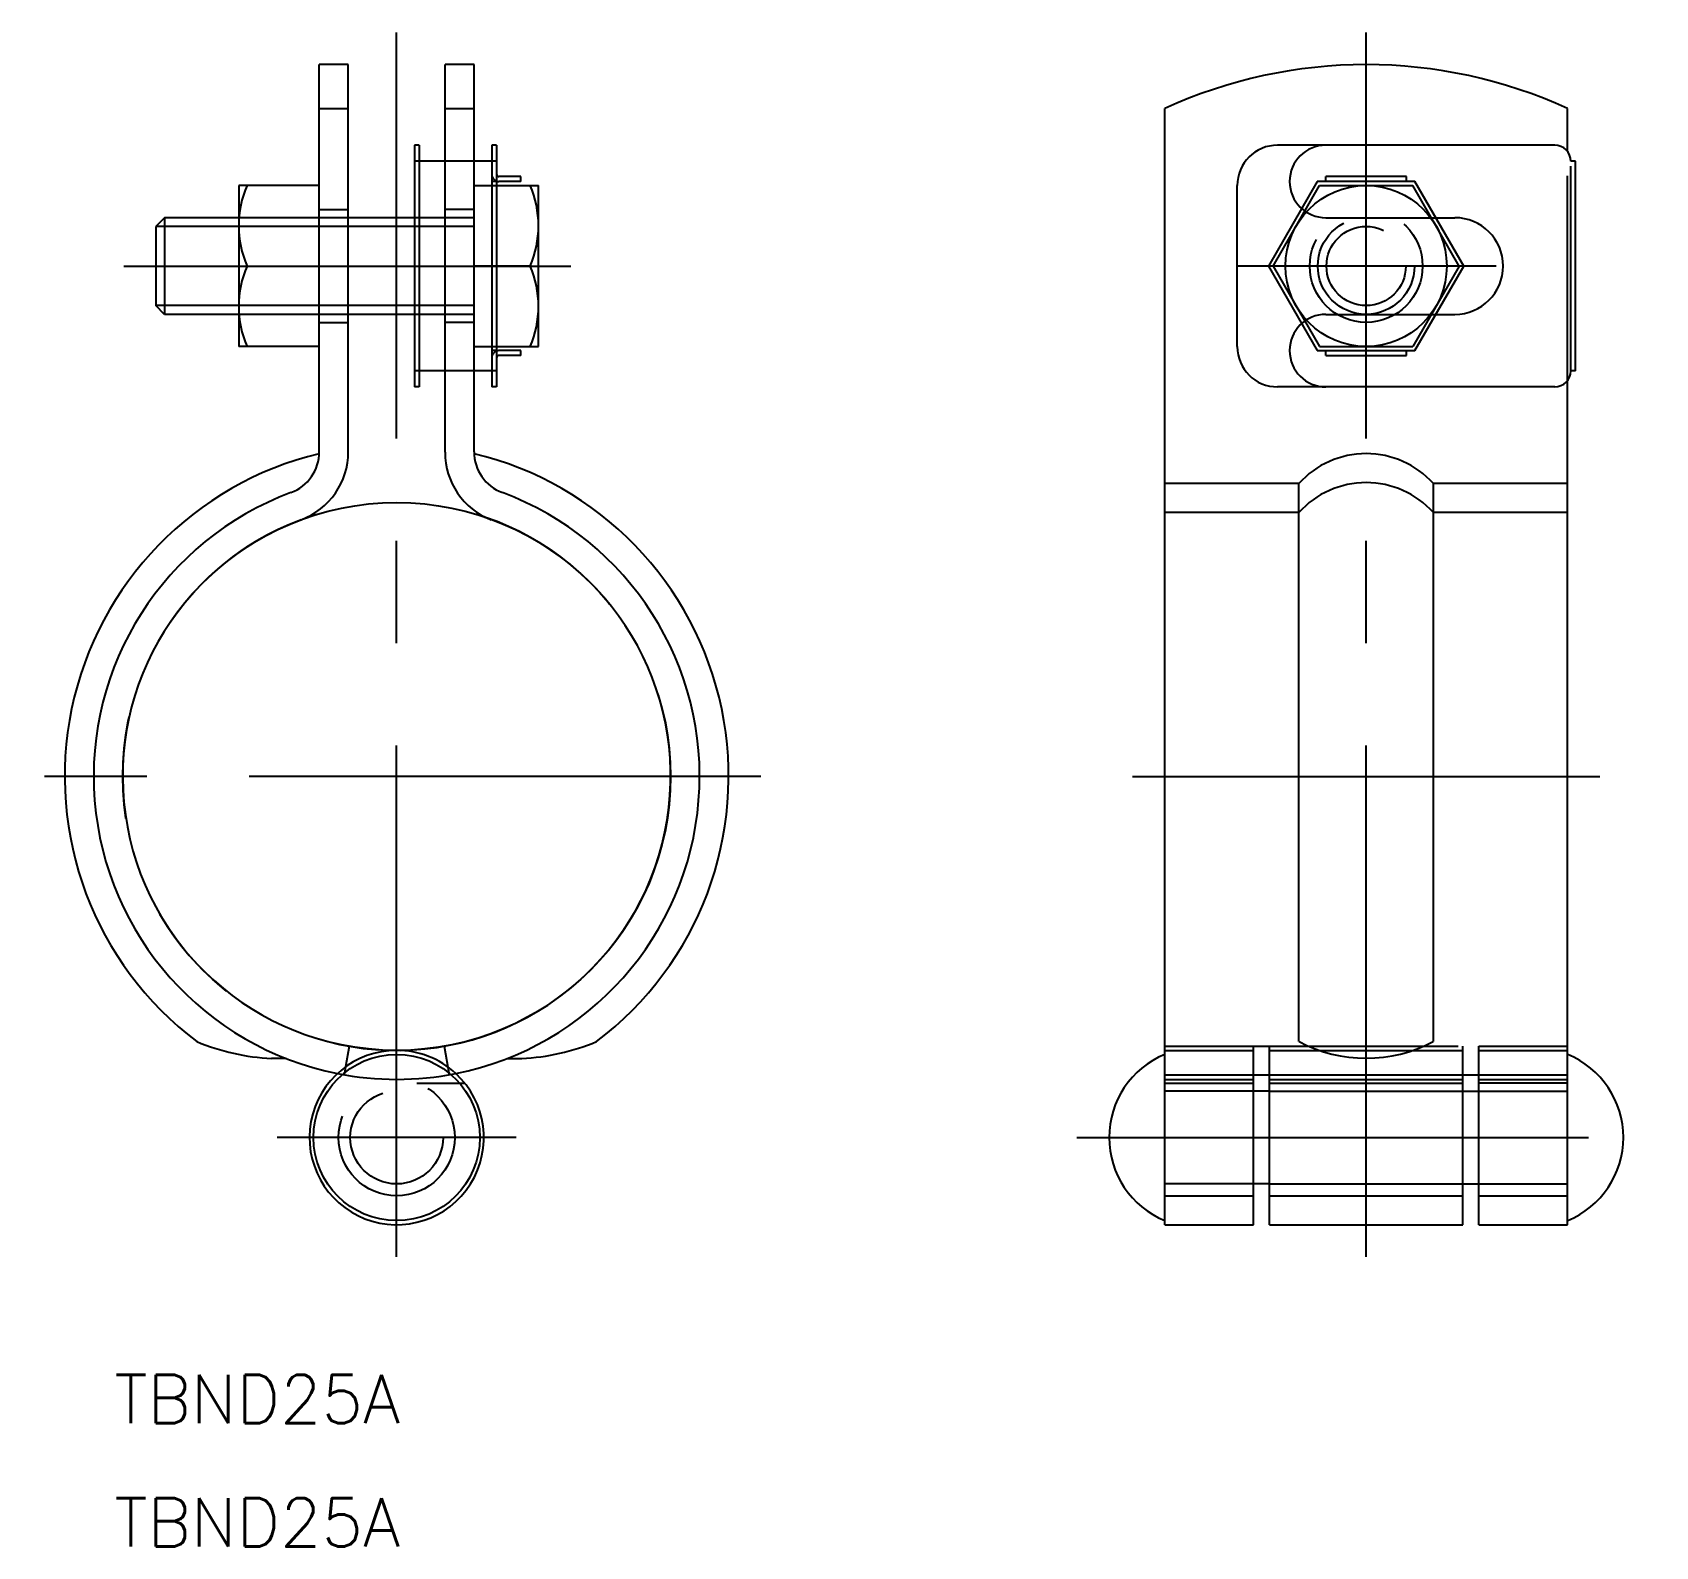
# Model space of a CAD drawing. Extents: x -23 to 78, y -48 to 46.
import ezdxf

# ---------------------------------------------------------------- set-up
doc = ezdxf.new("R2010")
doc.units = 0
for name, pattern in [('CENTER', [50.8, 31.75, -6.35, 6.35, -6.35]), ('DASHED', [19.05, 12.7, -6.35]), ('PHANTOM', [63.5, 31.75, -6.35, 6.35, -6.35, 6.35, -6.35])]:
    doc.linetypes.add(name, pattern=pattern)
doc.layers.get('0').update_dxf_attribs({"linetype": 'CONTINUOUS'})
doc.layers.add('CENTER', color=1, linetype='CENTER')
doc.styles.get("Standard").update_dxf_attribs({"font": 'txt.shx', "height": 3, "bigfont": 'bigfont.shx'})

msp = doc.modelspace()

# ---------------------------------------------------------------- linework, layer by layer
at = {"color": 7, "linetype": 'CONTINUOUS'}
for p, q in [((-4.8, 20.15), (-4.8, 44.18)), ((-3, 44.18), (-4.8, 44.18)), ((-3, 20.15), (-3, 44.18)), ((3, 20.12), (3, 44.18)), ((4.8, 44.18), (3, 44.18)), ((4.8, 20.15), (4.8, 44.18)), ((-4.8, 41.45), (-3, 41.45)), ((3, 41.45), (4.8, 41.45)), ((47.66, -27.82), (47.66, 41.45)), ((72.66, 38.78), (72.66, 41.45)), ((1.1, 39.18), (1.1, 34.68)), ((1.4, 39.18), (1.1, 39.18)), ((1.4, 39.18), (1.4, 34.68)), ((5.9, 39.18), (5.9, 24.18)), ((6.2, 39.18), (5.9, 39.18)), ((6.2, 39.18), (6.2, 24.18)), ((71.86, 39.18), (54.66, 39.18)), ((3, 38.18), (1.4, 38.18)), ((5.9, 38.18), (4.8, 38.18)), ((73.16, 38.18), (72.86, 38.18)), ((73.16, 25.18), (73.16, 38.18)), ((-9.8, 36.68), (-9.8, 26.68)), ((-4.8, 36.68), (-9.8, 36.68)), ((4.8, 36.68), (5.9, 36.68)), ((6.2, 36.68), (8.8, 36.68)), ((7.7, 37.23), (6.35, 37.23)), ((7.7, 36.93), (6.35, 36.93)), ((7.7, 36.93), (7.7, 37.23)), ((8.8, 26.68), (8.8, 36.68)), ((52.16, 26.68), (52.16, 36.68)), ((57.13, 36.93), (54.1, 31.68)), ((54.39, 31.68), (57.27, 36.68)), ((63.19, 36.93), (57.13, 36.93)), ((57.27, 36.68), (63.05, 36.68)), ((62.66, 37.23), (57.66, 37.23)), ((57.66, 36.93), (57.66, 37.23)), ((62.66, 36.93), (62.66, 37.23)), ((65.93, 31.68), (63.05, 36.68)), ((66.22, 31.68), (63.19, 36.93)), ((-14.4, 34.68), (-14.94, 34.14)), ((-9.8, 34.68), (-14.4, 34.68)), ((-14.4, 34.68), (-14.4, 28.68)), ((1.1, 34.68), (-3, 34.68)), ((1.4, 34.68), (1.1, 34.68)), ((3, 34.68), (1.4, 34.68)), ((-14.94, 34.14), (-14.94, 29.22)), ((-9.29, 31.68), (-4.8, 31.68)), ((5.9, 31.68), (4.8, 31.68)), ((8.29, 31.68), (6.2, 31.68)), ((54.1, 31.68), (57.13, 26.43)), ((54.39, 31.68), (57.27, 26.68)), ((65.93, 31.68), (63.05, 26.68)), ((63.19, 26.43), (66.22, 31.68)), ((-14.4, 28.68), (-14.94, 29.22)), ((-9.8, 28.68), (-14.4, 28.68)), ((1.1, 28.68), (-3, 28.68)), ((1.1, 28.68), (1.1, 24.18)), ((1.4, 28.68), (1.1, 28.68)), ((1.4, 28.68), (1.4, 24.18)), ((3, 28.68), (1.4, 28.68)), ((-4.8, 26.68), (-9.8, 26.68)), ((4.8, 26.68), (5.9, 26.68)), ((6.2, 26.68), (8.8, 26.68)), ((7.7, 26.43), (6.35, 26.43)), ((7.7, 26.13), (7.7, 26.43)), ((57.13, 26.43), (63.19, 26.43)), ((57.27, 26.68), (63.05, 26.68)), ((57.66, 26.13), (57.66, 26.43)), ((62.66, 26.13), (62.66, 26.43)), ((7.7, 26.13), (6.35, 26.13)), ((57.66, 26.13), (62.66, 26.13)), ((1.4, 24.18), (1.1, 24.18)), ((3, 25.18), (1.4, 25.18)), ((5.9, 25.18), (4.8, 25.18)), ((6.2, 24.18), (5.9, 24.18)), ((71.86, 24.18), (54.66, 24.18)), ((72.66, -27.82), (72.66, 24.58)), ((73.16, 25.18), (72.86, 25.18)), ((55.99, 18.18), (47.66, 18.18)), ((55.99, -16.45), (55.99, 18.18)), ((64.33, -16.45), (64.33, 18.18)), ((72.66, 18.18), (64.33, 18.18)), ((-2.95, -16.74), (-3.18, -18.03)), ((-6.86, -17.5), (-7.76, -17.5)), ((6.86, -17.5), (7.76, -17.5)), ((3.9, -19.03), (4.22, -19.03)), ((47.66, -19.03), (53.16, -19.03)), ((53.16, -18.51), (67.16, -18.51)), ((53.16, -27.82), (53.16, -18.51)), ((54.16, -27.82), (54.16, -18.51)), ((66.16, -27.82), (66.16, -18.51)), ((67.16, -27.82), (67.16, -18.51)), ((72.66, -19.03), (67.16, -19.03)), ((54.16, -19.54), (53.16, -19.54)), ((66.16, -19.54), (67.16, -19.54)), ((54.16, -25.29), (53.16, -25.29)), ((66.16, -25.29), (67.16, -25.29)), ((47.66, -27.82), (53.16, -27.82)), ((54.16, -27.82), (66.16, -27.82)), ((67.16, -27.82), (72.66, -27.82))]:
    msp.add_line(p, q, dxfattribs=at)
at = {"color": 3, "linetype": 'DASHED'}
for p, q in [((72.66, 24.58), (72.66, 38.78)), ((1.4, 38.18), (1.1, 38.18)), ((4.8, 38.18), (3, 38.18)), ((6.2, 38.18), (5.9, 38.18)), ((72.86, 25.18), (72.86, 38.18)), ((6.2, 36.93), (5.9, 36.93)), ((5.9, 36.68), (6.2, 36.68)), ((-3, 34.68), (-9.8, 34.68)), ((-4.8, 35.18), (-3, 35.18)), ((1.1, 34.68), (1.1, 28.68)), ((1.4, 34.68), (1.4, 28.68)), ((4.8, 35.18), (3, 35.18)), ((4.8, 34.68), (3, 34.68)), ((57.66, 34.68), (65.66, 34.68)), ((-3, 34.14), (-9.8, 34.14)), ((4.8, 34.14), (3, 34.14)), ((6.2, 31.68), (5.9, 31.68)), ((6.2, 31.68), (5.9, 31.68)), ((-3, 29.22), (-9.8, 29.22)), ((4.8, 29.22), (3, 29.22)), ((-3, 28.68), (-9.8, 28.68)), ((4.8, 28.68), (3, 28.68)), ((57.66, 28.68), (65.66, 28.68)), ((-4.8, 28.18), (-3, 28.18)), ((4.8, 28.18), (3, 28.18)), ((5.9, 26.68), (6.2, 26.68)), ((6.2, 26.43), (5.9, 26.43)), ((1.4, 25.18), (1.1, 25.18)), ((4.8, 25.18), (3, 25.18)), ((6.2, 25.18), (5.9, 25.18)), ((55.99, 16.38), (47.66, 16.38)), ((72.66, 16.38), (64.33, 16.38)), ((2.95, -16.74), (3.26, -18.51)), ((47.66, -16.74), (53.16, -16.74)), ((47.66, -17), (53.16, -17)), ((53.16, -16.74), (67.16, -16.74)), ((53.16, -18.51), (53.16, -16.74)), ((54.16, -18.51), (54.16, -16.74)), ((54.16, -17), (66.16, -17)), ((66.16, -18.51), (66.16, -16.74)), ((67.16, -18.51), (67.16, -16.74)), ((67.16, -16.74), (72.66, -16.74)), ((67.16, -17), (72.66, -17)), ((-3.18, -18.03), (-3.26, -18.51)), ((1.26, -19.03), (3.9, -19.03)), ((47.66, -18.51), (53.16, -18.51)), ((47.66, -18.8), (53.16, -18.8)), ((54.16, -18.8), (66.16, -18.8)), ((54.16, -19.03), (66.16, -19.03)), ((67.16, -18.51), (72.66, -18.51)), ((67.16, -18.8), (72.66, -18.8)), ((53.16, -19.54), (47.66, -19.54)), ((54.16, -19.54), (66.16, -19.54)), ((67.16, -19.54), (72.66, -19.54)), ((53.16, -25.29), (47.66, -25.29)), ((47.66, -26.02), (53.16, -26.02)), ((54.16, -25.29), (66.16, -25.29)), ((54.16, -26.02), (66.16, -26.02)), ((67.16, -25.29), (72.66, -25.29)), ((67.16, -26.02), (72.66, -26.02))]:
    msp.add_line(p, q, dxfattribs=at)
at = {"color": 3, "linetype": 'CONTINUOUS'}
for p, q in [((-9.8, 34.14), (-14.94, 34.14)), ((3, 34.14), (-3, 34.14)), ((-9.8, 29.22), (-14.94, 29.22)), ((3, 29.22), (-3, 29.22))]:
    msp.add_line(p, q, dxfattribs=at)
at = {"color": 7, "linetype": 'CONTINUOUS'}
for centre, radius in [((60.16, 31.68), 5), ((0, -22.41), 5.16)]:
    msp.add_circle(centre, radius, dxfattribs=at)
at = {"color": 3, "linetype": 'DASHED'}
for centre, radius in [((60.16, 31.68), 3.5), ((60.16, 31.68), 3), ((60.16, 31.68), 2.46), ((0, -22.41), 3.61), ((0, -22.41), 2.88)]:
    msp.add_circle(centre, radius, dxfattribs=at)
at = {"color": 3, "linetype": 'PHANTOM'}
msp.add_circle((0, 0), 17, dxfattribs=at)
at = {"color": 7, "linetype": 'CONTINUOUS'}
for centre, radius, start, end in [((60.16, 14.18), 30, 65.3757, 114.6243), ((54.66, 36.68), 2.5, 90, 180), ((71.86, 38.18), 1, 0, 90), ((6.35, 37.38), 0.15, 180, 270), ((-3.45, 34.18), 6.35, 156.815, 203.185), ((6.35, 37.38), 0.45, 250.5288, 270), ((2.45, 34.18), 6.35, 336.815, 23.185), ((-3.45, 29.18), 6.35, 156.815, 203.185), ((2.45, 29.18), 6.35, 336.815, 23.185), ((6.35, 25.98), 0.45, 90, 109.4712), ((54.66, 26.68), 2.5, 180, 270), ((6.35, 25.98), 0.15, 90, 180), ((71.86, 25.18), 1, 270, 0), ((-7.5, 20.15), 2.7, 290.4162, 0), ((-7.5, 20.15), 4.5, 290.4162, 0), ((7.5, 20.15), 2.7, 180, 249.5838), ((0, 0), 20.6, 103.4816, 233), ((7.5, 20.12), 4.5, 180, 248.6492), ((0, 0), 20.6, 307, 76.5184), ((60.16, 14.43), 5.61, 41.9922, 138.0078), ((0, 0), 18.8, 110.4162, 258.7327), ((0, 0), 18.8, 281.2673, 69.5838), ((0, 0), 17, 110.4162, 71.0802), ((-7.11, -3.88), 13.64, 247.1793, 267.2769), ((0, -22.41), 5.41, 90, 47.2512), ((7.11, -3.88), 13.64, 272.7231, 292.8207), ((60.16, -8.66), 8.83, 241.8597, 298.1403), ((49.79, -22.41), 5.58, 112.3819, 247.6181), ((70.54, -22.41), 5.58, 292.3819, 67.6181)]:
    msp.add_arc(centre, radius, start, end, dxfattribs=at)
at = {"color": 3, "linetype": 'DASHED'}
for centre, radius, start, end in [((57.66, 36.93), 2.25, 90, 270), ((6.35, 37.38), 0.45, 180, 250.5288), ((65.66, 31.68), 3, 270, 90), ((57.66, 26.43), 2.25, 90, 270), ((6.35, 25.98), 0.45, 109.4712, 180), ((60.16, 12.63), 5.61, 41.9922, 138.0078), ((0, -22.41), 5.41, 47.2512, 90), ((0, 0), 18.8, 258.7327, 281.2673)]:
    msp.add_arc(centre, radius, start, end, dxfattribs=at)
at = {"layer": 'CENTER', "color": 1, "linetype": 'CENTER'}
for p, q in [((0, -29.82), (0, 46.18)), ((60.16, -29.82), (60.16, 46.18)), ((-16.94, 31.68), (10.8, 31.68)), ((68.22, 31.68), (52.1, 31.68)), ((22.6, 0), (-22.6, 0)), ((45.66, 0), (74.66, 0)), ((7.41, -22.41), (-7.41, -22.41)), ((42.21, -22.41), (78.12, -22.41))]:
    msp.add_line(p, q, dxfattribs=at)

# ---------------------------------------------------------------- texts
at = {"color": 7, "linetype": 'CONTINUOUS'}
for p in [(-17.52, -40.14), (-17.52, -47.8)]:
    msp.add_text('TBND25A', height=3, dxfattribs=at).set_placement(p)

doc.saveas('drawing.dxf')
